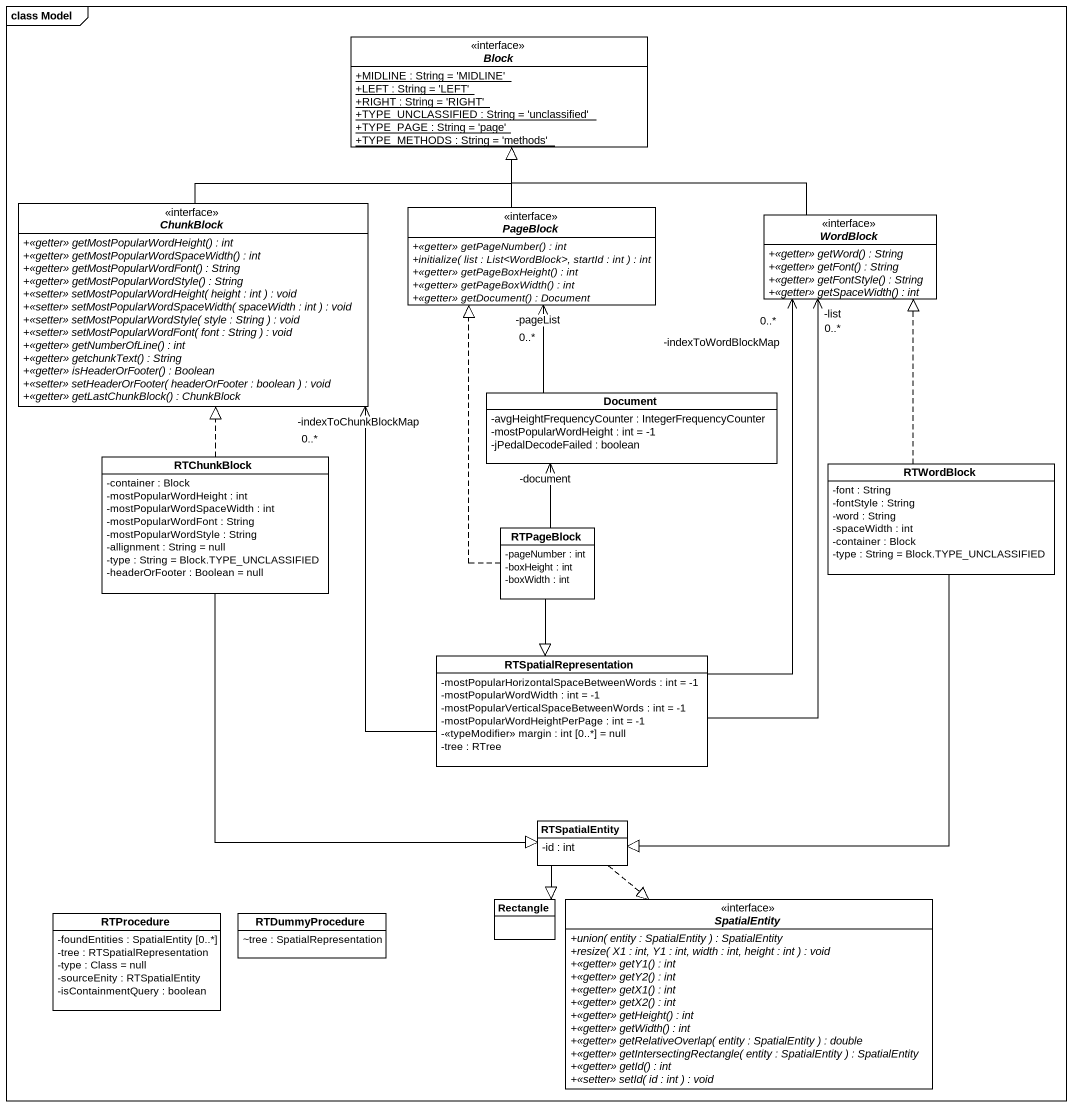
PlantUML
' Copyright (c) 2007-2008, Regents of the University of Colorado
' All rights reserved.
@startuml
mainframe class Model
hide circle
hide empty members
skinparam classAttributeIconSize 0
interface Block {
  {static} +MIDLINE : String = 'MIDLINE'
  {static} +LEFT : String = 'LEFT'
  {static} +RIGHT : String = 'RIGHT'
  {static} +TYPE_UNCLASSIFIED : String = 'unclassified'
  {static} +TYPE_PAGE : String = 'page'
  {static} +TYPE_METHODS : String = 'methods'
}
interface ChunkBlock {
  {abstract} +<<getter>> getMostPopularWordHeight() : int
  {abstract} +<<getter>> getMostPopularWordSpaceWidth() : int
  {abstract} +<<getter>> getMostPopularWordFont() : String
  {abstract} +<<getter>> getMostPopularWordStyle() : String
  {abstract} +<<setter>> setMostPopularWordHeight( height : int ) : void
  {abstract} +<<setter>> setMostPopularWordSpaceWidth( spaceWidth : int ) : void
  {abstract} +<<setter>> setMostPopularWordStyle( style : String ) : void
  {abstract} +<<setter>> setMostPopularWordFont( font : String ) : void
  {abstract} +<<getter>> getNumberOfLine() : int
  {abstract} +<<getter>> getchunkText() : String
  {abstract} +<<getter>> isHeaderOrFooter() : Boolean
  {abstract} +<<setter>> setHeaderOrFooter( headerOrFooter : boolean ) : void
  {abstract} +<<getter>> getLastChunkBlock() : ChunkBlock
}
interface PageBlock {
  {abstract} +<<getter>> getPageNumber() : int
  {abstract} +initialize( list : List<WordBlock>, startId : int ) : int
  {abstract} +<<getter>> getPageBoxHeight() : int
  {abstract} +<<getter>> getPageBoxWidth() : int
  {abstract} +<<getter>> getDocument() : Document
}
interface WordBlock {
  {abstract} +<<getter>> getWord() : String
  {abstract} +<<getter>> getFont() : String
  {abstract} +<<getter>> getFontStyle() : String
  {abstract} +<<getter>> getSpaceWidth() : int
}
class Document {
  -avgHeightFrequencyCounter : IntegerFrequencyCounter
  -mostPopularWordHeight : int = -1
  -jPedalDecodeFailed : boolean
}
class RTChunkBlock {
  -container : Block
  -mostPopularWordHeight : int
  -mostPopularWordSpaceWidth : int
  -mostPopularWordFont : String
  -mostPopularWordStyle : String
  -allignment : String = null
  -type : String = Block.TYPE_UNCLASSIFIED
  -headerOrFooter : Boolean = null
}
class RTWordBlock {
  -font : String
  -fontStyle : String
  -word : String
  -spaceWidth : int
  -container : Block
  -type : String = Block.TYPE_UNCLASSIFIED
}
class RTPageBlock {
  -pageNumber : int
  -boxHeight : int
  -boxWidth : int
}
class RTSpatialRepresentation {
  -mostPopularHorizontalSpaceBetweenWords : int = -1
  -mostPopularWordWidth : int = -1
  -mostPopularVerticalSpaceBetweenWords : int = -1
  -mostPopularWordHeightPerPage : int = -1
  -<<typeModifier>> margin : int [0..*] = null
  -tree : RTree
}
class RTSpatialEntity {
  -id : int
}
class RTProcedure {
  -foundEntities : SpatialEntity [0..*]
  -tree : RTSpatialRepresentation
  -type : Class = null
  -sourceEnity : RTSpatialEntity
  -isContainmentQuery : boolean
}
class RTDummyProcedure {
  ~tree : SpatialRepresentation
}
class "Rectangle" as Rectangle_
interface SpatialEntity {
  {abstract} +union( entity : SpatialEntity ) : SpatialEntity
  {abstract} +resize( X1 : int, Y1 : int, width : int, height : int ) : void
  {abstract} +<<getter>> getY1() : int
  {abstract} +<<getter>> getY2() : int
  {abstract} +<<getter>> getX1() : int
  {abstract} +<<getter>> getX2() : int
  {abstract} +<<getter>> getHeight() : int
  {abstract} +<<getter>> getWidth() : int
  {abstract} +<<getter>> getRelativeOverlap( entity : SpatialEntity ) : double
  {abstract} +<<getter>> getIntersectingRectangle( entity : SpatialEntity ) : SpatialEntity
  {abstract} +<<getter>> getId() : int
  {abstract} +<<setter>> setId( id : int ) : void
}
ChunkBlock -up-|> Block
ChunkBlock "-indexToChunkBlockMap\n0..*" <-- RTSpatialRepresentation
PageBlock -up-|> Block
PageBlock "-pageList\n0..*" <-- Document
WordBlock -left-|> Block
WordBlock "-indexToWordBlockMap\n0..*" <-- RTSpatialRepresentation
WordBlock "-list\n0..*" <-- RTSpatialRepresentation
Document "-document" <-- RTPageBlock
RTChunkBlock .up.|> ChunkBlock
RTChunkBlock --|> RTSpatialEntity
RTWordBlock .up.|> WordBlock
RTWordBlock --|> RTSpatialEntity
RTPageBlock .up.|> PageBlock
RTPageBlock --|> RTSpatialRepresentation
RTSpatialEntity --|> Rectangle_
RTSpatialEntity ..|> SpatialEntity
@enduml
